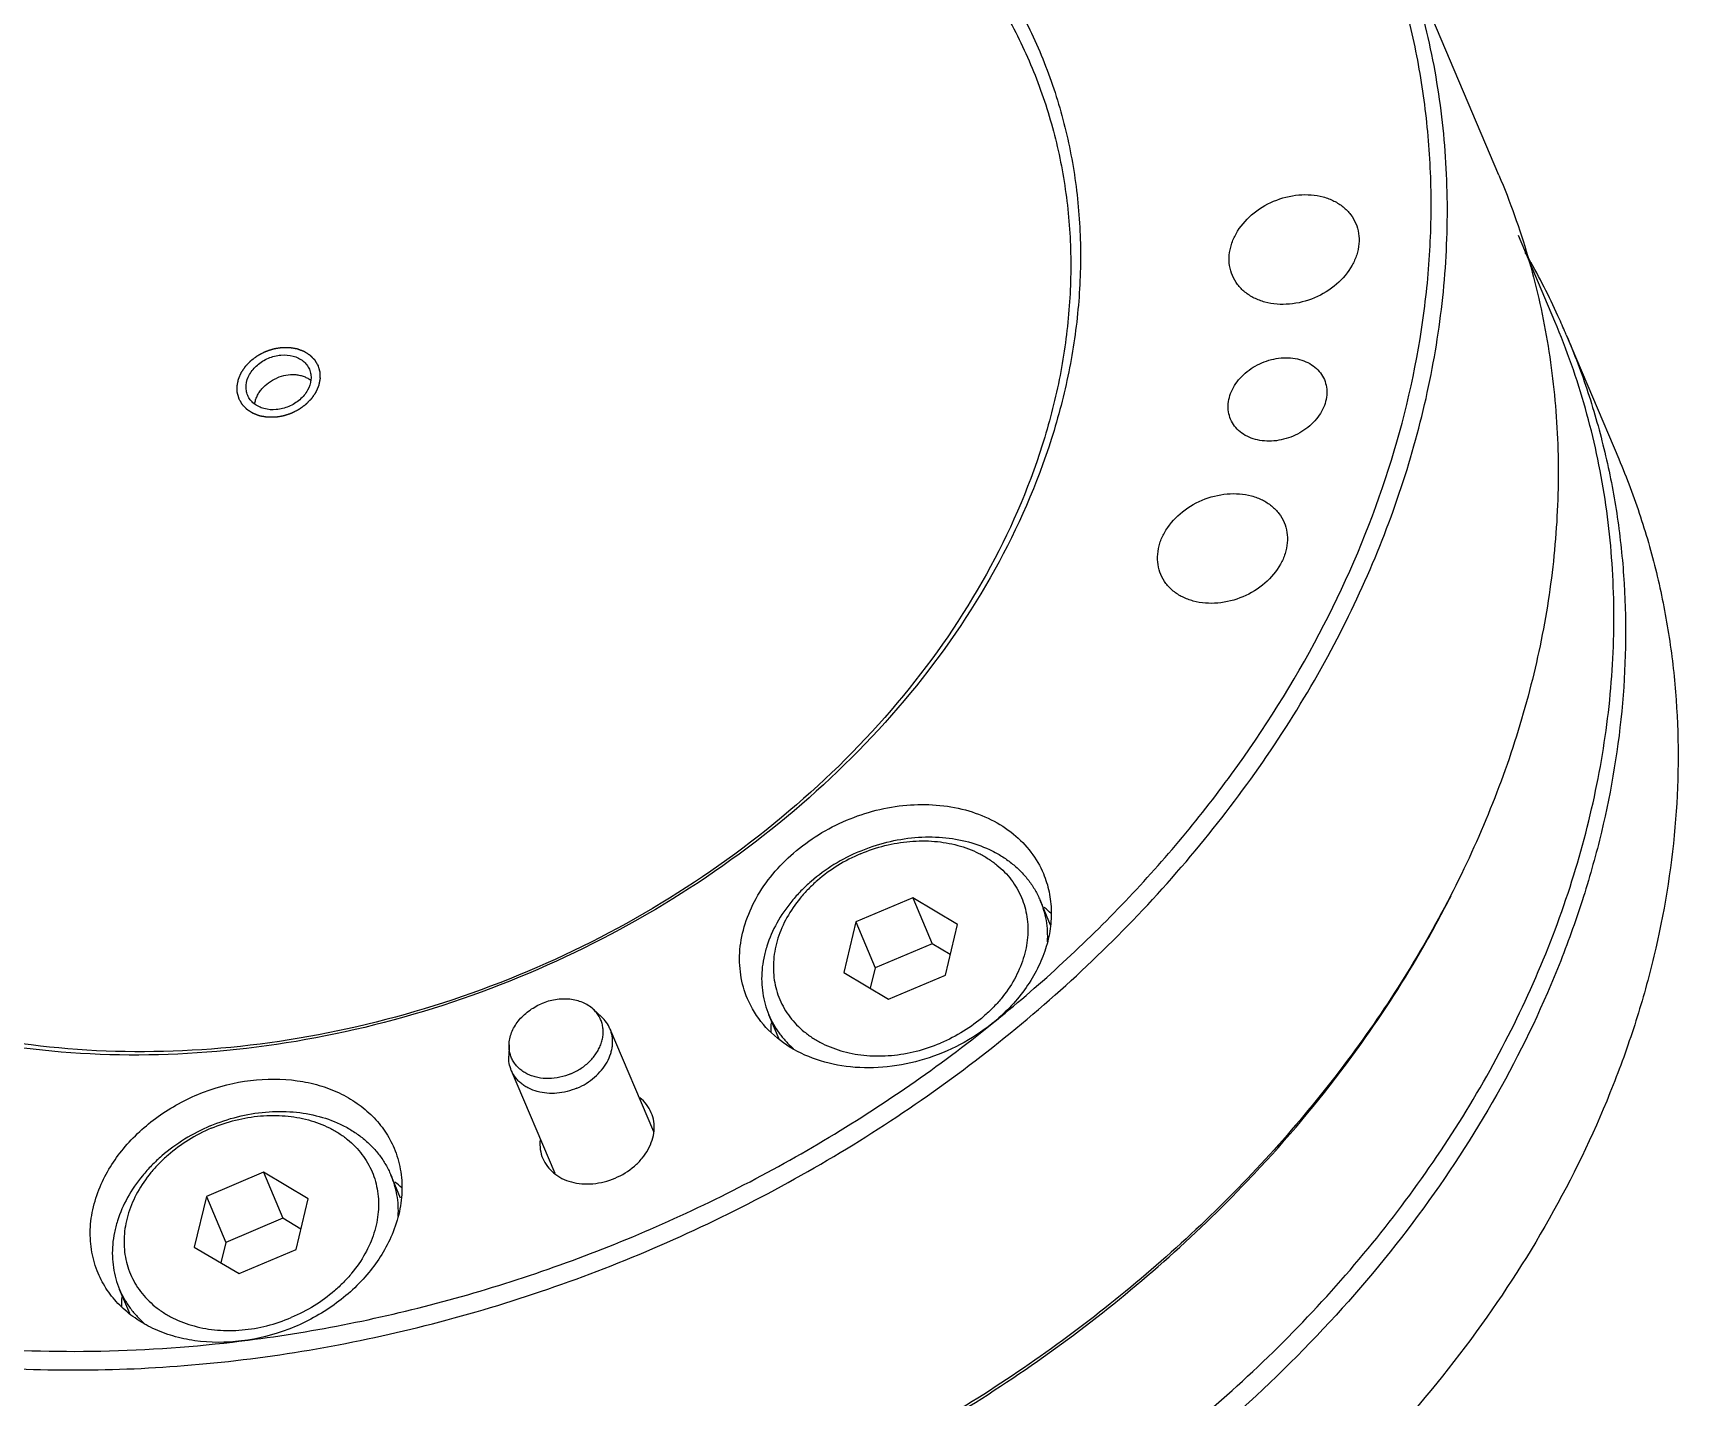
# Model space of a CAD drawing. Header units: millimetres. Extents: x 0 to 420, y 0 to 297.
# Drawn here: x 245.6 to 307.1, y 203.1 to 254 of the extents above; entities that cross this region are included whole.
import ezdxf

# ---------------------------------------------------------------- set-up
doc = ezdxf.new("R2010")
doc.units = ezdxf.units.MM
doc.header["$LTSCALE"] = 23.1
doc.layers.get('0').update_dxf_attribs({"linetype": 'CONTINUOUS'})
for name, color, linetype in [('3_ALL_AXES', 7, 'CONTINUOUS'), ('7_ALL_FEATURES', 7, 'CONTINUOUS'), ('AXIS', 7, 'CONTINUOUS')]:
    doc.layers.add(name, color=color, linetype=linetype)

msp = doc.modelspace()

# ---------------------------------------------------------------- linework, layer by layer
at = {"color": 7, "linetype": 'CONTINUOUS'}
for p, q in [((302.495, 243.253), (301.137, 246.464)), ((278.507, 221.726), (276.379, 220.827)), ((280.18, 220.733), (278.507, 221.726)), ((278.507, 221.726), (279.233, 220.008)), ((283.655, 220.707), (283.264, 221.631)), ((276.379, 220.827), (275.926, 218.934)), ((276.379, 220.827), (277.106, 219.109)), ((279.727, 218.84), (280.18, 220.733)), ((279.233, 220.008), (277.106, 219.109)), ((279.91, 219.606), (279.233, 220.008)), ((275.926, 218.934), (277.6, 217.941)), ((277.106, 219.109), (276.922, 218.343)), ((277.6, 217.941), (279.727, 218.84)), ((266.569, 217.563), (266.881, 217.277)), ((273.516, 216.44), (273.133, 217.348)), ((267.196, 216.835), (268.819, 212.995)), ((263.426, 216.235), (263.414, 215.811)), ((263.511, 215.278), (265.135, 211.438)), ((254.25, 211.47), (252.123, 210.571)), ((255.924, 210.477), (254.25, 211.47)), ((254.25, 211.47), (254.976, 209.753)), ((259.374, 210.509), (259.008, 211.376)), ((252.123, 210.571), (251.669, 208.678)), ((252.123, 210.571), (252.849, 208.853)), ((255.47, 208.584), (255.924, 210.477)), ((254.976, 209.753), (252.849, 208.853)), ((255.654, 209.351), (254.976, 209.753)), ((251.669, 208.678), (253.343, 207.685)), ((252.849, 208.853), (252.665, 208.087)), ((253.343, 207.685), (255.47, 208.584)), ((249.254, 206.199), (248.876, 207.092))]:
    msp.add_line(p, q, dxfattribs=at)
for points, knots in [([(226.142, 229.194), (225.833, 229.926), (225.304, 231.435), (224.796, 233.791), (224.578, 236.218), (224.651, 238.692), (225.014, 241.191), (225.89, 244.558), (227.709, 248.706), (230.89, 253.32), (234.97, 257.467), (239.793, 260.995), (245.179, 263.775), (250.924, 265.702), (256.816, 266.703), (262.634, 266.74), (268.16, 265.808), (272.403, 264.223), (275.428, 262.505), (277.473, 261.025), (279.299, 259.354), (280.889, 257.506), (282.224, 255.501), (282.939, 254.07), (283.248, 253.338)], [0, 0, 0, 0, 0.027384, 0.054943, 0.082815, 0.111145, 0.140047, 0.169606, 0.230815, 0.294954, 0.361685, 0.430335, 0.5, 0.569665, 0.638315, 0.705046, 0.769185, 0.830394, 0.859953, 0.888855, 0.917186, 0.945057, 0.972616, 1, 1, 1, 1]), ([(226.724, 229.102), (226.419, 229.822), (225.899, 231.308), (225.399, 233.625), (225.185, 236.013), (225.257, 238.448), (225.614, 240.906), (226.475, 244.219), (228.266, 248.299), (231.395, 252.839), (235.409, 256.92), (240.155, 260.391), (245.453, 263.125), (251.106, 265.021), (256.902, 266.007), (262.626, 266.043), (268.063, 265.126), (272.238, 263.567), (275.215, 261.876), (277.227, 260.42), (279.024, 258.776), (280.587, 256.958), (281.901, 254.985), (282.604, 253.577), (282.909, 252.857)], [0, 0, 0, 0, 0.027385, 0.054945, 0.082817, 0.111147, 0.140048, 0.169607, 0.230816, 0.294955, 0.361686, 0.430335, 0.5, 0.569665, 0.638314, 0.705045, 0.769184, 0.830393, 0.859952, 0.888853, 0.917183, 0.945055, 0.972615, 1, 1, 1, 1]), ([(294.135, 230.971), (294.736, 232.096), (295.823, 234.377), (297.092, 237.901), (297.971, 241.454), (298.451, 245.006), (298.525, 248.522), (298.194, 251.97), (297.46, 255.316), (296.704, 257.462), (296.264, 258.503)], [0, 0, 0, 0, 0.134067, 0.264996, 0.392911, 0.518063, 0.64082, 0.761657, 0.881185, 1, 1, 1, 1]), ([(283.248, 253.338), (283.558, 252.606), (284.087, 251.096), (284.595, 248.741), (284.813, 246.313), (284.74, 243.839), (284.376, 241.341), (283.501, 237.974), (281.681, 233.826), (278.5, 229.212), (274.42, 225.064), (269.597, 221.536), (264.212, 218.757), (258.466, 216.83), (252.575, 215.828), (246.757, 215.791), (241.231, 216.724), (236.988, 218.308), (233.962, 220.026), (231.917, 221.506), (230.091, 223.178), (228.502, 225.025), (227.166, 227.03), (226.452, 228.462), (226.142, 229.194)], [0, 0, 0, 0, 0.027384, 0.054943, 0.082815, 0.111145, 0.140047, 0.169606, 0.230815, 0.294954, 0.361685, 0.430335, 0.5, 0.569665, 0.638315, 0.705046, 0.769185, 0.830394, 0.859953, 0.888855, 0.917186, 0.945057, 0.972616, 1, 1, 1, 1]), ([(282.909, 252.857), (283.213, 252.136), (283.734, 250.651), (284.233, 248.334), (284.448, 245.946), (284.376, 243.511), (284.019, 241.053), (283.157, 237.74), (281.367, 233.66), (278.237, 229.12), (274.223, 225.039), (269.478, 221.568), (264.179, 218.833), (258.527, 216.938), (252.73, 215.952), (247.006, 215.916), (241.569, 216.833), (237.395, 218.392), (234.418, 220.082), (232.406, 221.538), (230.609, 223.183), (229.045, 225.001), (227.731, 226.974), (227.028, 228.382), (226.724, 229.102)], [0, 0, 0, 0, 0.027385, 0.054945, 0.082817, 0.111147, 0.140048, 0.169607, 0.230816, 0.294955, 0.361686, 0.430335, 0.5, 0.569665, 0.638314, 0.705045, 0.769184, 0.830393, 0.859952, 0.888853, 0.917183, 0.945055, 0.972615, 1, 1, 1, 1]), ([(219.968, 208.361), (220.415, 207.303), (221.447, 205.235), (223.378, 202.337), (225.674, 199.667), (228.313, 197.251), (231.269, 195.112), (235.641, 192.63), (241.773, 190.34), (249.759, 188.992), (258.167, 189.045), (266.681, 190.493), (274.984, 193.278), (282.767, 197.294), (289.737, 202.393), (295.633, 208.387), (300.23, 215.055), (302.86, 221.049), (304.125, 225.915), (304.65, 229.526), (304.756, 233.102), (304.44, 236.61), (303.707, 240.013), (302.942, 242.195), (302.495, 243.253)], [0, 0, 0, 0, 0.027385, 0.054945, 0.082817, 0.111147, 0.140048, 0.169607, 0.230816, 0.294955, 0.361686, 0.430335, 0.5, 0.569665, 0.638314, 0.705045, 0.769184, 0.830393, 0.859952, 0.888853, 0.917183, 0.945055, 0.972615, 1, 1, 1, 1]), ([(253.665, 240.493), (253.64, 240.552), (253.605, 240.678), (253.597, 240.95), (253.715, 241.299), (254.014, 241.651), (254.425, 241.904), (254.893, 242.023), (255.354, 241.992), (255.687, 241.833), (255.877, 241.639), (255.943, 241.525), (255.968, 241.466)], [0, 0, 0, 0, 0.055, 0.111369, 0.230727, 0.361589, 0.5, 0.638411, 0.769273, 0.888631, 0.945, 1, 1, 1, 1]), ([(255.968, 241.466), (255.993, 241.407), (256.028, 241.281), (256.036, 241.009), (255.917, 240.659), (255.619, 240.307), (255.207, 240.055), (254.739, 239.936), (254.279, 239.967), (253.945, 240.126), (253.756, 240.32), (253.69, 240.434), (253.665, 240.493)], [0, 0, 0, 0, 0.055, 0.111369, 0.230727, 0.361589, 0.5, 0.638411, 0.769273, 0.888631, 0.945, 1, 1, 1, 1]), ([(253.927, 240.176), (253.933, 240.225), (253.955, 240.324), (254.012, 240.468), (254.09, 240.607), (254.224, 240.784), (254.438, 240.978), (254.642, 241.091), (254.75, 241.137)], [0, 0, 0, 0, 0.112664, 0.229255, 0.34995, 0.474604, 0.733332, 1, 1, 1, 1]), ([(256.013, 241.058), (255.973, 241.087), (255.886, 241.14), (255.744, 241.2), (255.59, 241.241), (255.369, 241.268), (255.081, 241.249), (254.858, 241.183), (254.75, 241.137)], [0, 0, 0, 0, 0.112664, 0.229255, 0.34995, 0.474604, 0.733332, 1, 1, 1, 1]), ([(304.882, 238.121), (305.181, 237.412), (305.722, 235.968), (306.351, 233.737), (306.796, 231.449), (307.142, 228.322), (307.099, 224.308), (306.435, 220.299), (305.547, 217.108), (304.402, 213.888), (302.519, 209.927), (299.613, 205.401), (296.092, 201.136), (292.017, 197.205), (285.911, 192.475), (279.026, 188.701), (271.675, 186.028), (264.187, 184.147), (258.4, 183.624), (254.598, 183.718)], [0, 0, 0, 0, 0.026724, 0.053519, 0.080456, 0.107601, 0.162711, 0.219305, 0.248271, 0.277701, 0.33797, 0.400153, 0.46413, 0.529675, 0.596471, 0.732074, 0.800189, 0.867857, 1, 1, 1, 1]), ([(234.602, 205.801), (237.243, 205.042), (242.801, 204.031), (251.399, 204.016), (260.124, 205.457), (268.634, 208.297), (276.601, 212.423), (283.714, 217.678), (289.693, 223.856), (292.839, 228.548), (294.135, 230.971)], [0, 0, 0, 0, 0.118927, 0.24283, 0.370433, 0.5, 0.629567, 0.75717, 0.881073, 1, 1, 1, 1]), ([(276.521, 223.458), (276.851, 223.598), (277.529, 223.825), (278.406, 223.974), (279.104, 224.006), (279.778, 223.98), (280.587, 223.844), (281.34, 223.563), (281.877, 223.258), (282.24, 222.995), (282.564, 222.699), (282.846, 222.371), (283.083, 222.015), (283.209, 221.761), (283.264, 221.631)], [0, 0, 0, 0, 0.139318, 0.276594, 0.343953, 0.41016, 0.538422, 0.660826, 0.719937, 0.777733, 0.834386, 0.890126, 0.945227, 1, 1, 1, 1]), ([(276.558, 223.368), (276.853, 223.493), (277.457, 223.696), (278.238, 223.828), (278.86, 223.857), (279.461, 223.834), (280.181, 223.712), (280.852, 223.462), (281.33, 223.19), (281.654, 222.956), (281.942, 222.692), (282.193, 222.4), (282.405, 222.083), (282.574, 221.744), (282.699, 221.387), (282.779, 221.015), (282.814, 220.631), (282.802, 220.24), (282.745, 219.845), (282.606, 219.313), (282.319, 218.657), (281.904, 218.055), (281.502, 217.608), (281.048, 217.183), (280.409, 216.715), (279.842, 216.422), (279.548, 216.298)], [0, 0, 0, 0, 0.069659, 0.138297, 0.171976, 0.20508, 0.269211, 0.330413, 0.359968, 0.388866, 0.417193, 0.445063, 0.472613, 0.5, 0.527387, 0.554937, 0.582807, 0.611134, 0.640032, 0.669587, 0.730789, 0.79492, 0.828024, 0.861703, 0.930341, 1, 1, 1, 1]), ([(276.521, 223.458), (276.19, 223.318), (275.554, 222.99), (274.836, 222.465), (274.328, 221.987), (273.876, 221.485), (273.41, 220.81), (273.088, 220.074), (272.932, 219.476), (272.868, 219.033), (272.855, 218.594), (272.894, 218.163), (272.984, 217.746), (273.078, 217.478), (273.133, 217.348)], [0, 0, 0, 0, 0.139318, 0.276594, 0.343953, 0.41016, 0.538422, 0.660826, 0.719937, 0.777733, 0.834386, 0.890126, 0.945227, 1, 1, 1, 1]), ([(276.558, 223.368), (276.264, 223.244), (275.698, 222.952), (275.058, 222.484), (274.605, 222.058), (274.203, 221.611), (273.788, 221.009), (273.5, 220.354), (273.362, 219.821), (273.304, 219.426), (273.293, 219.035), (273.327, 218.652), (273.407, 218.279), (273.533, 217.922), (273.702, 217.583), (273.913, 217.266), (274.164, 216.974), (274.453, 216.71), (274.776, 216.476), (275.254, 216.204), (275.925, 215.954), (276.646, 215.832), (277.246, 215.809), (277.868, 215.838), (278.649, 215.971), (279.253, 216.173), (279.548, 216.298)], [0, 0, 0, 0, 0.069659, 0.138297, 0.171976, 0.20508, 0.269211, 0.330413, 0.359968, 0.388866, 0.417193, 0.445063, 0.472613, 0.5, 0.527387, 0.554937, 0.582807, 0.611134, 0.640032, 0.669587, 0.730789, 0.79492, 0.828024, 0.861703, 0.930341, 1, 1, 1, 1]), ([(283.264, 221.631), (283.315, 221.511), (283.404, 221.262), (283.492, 220.876), (283.537, 220.477), (283.537, 220.209), (283.529, 220.074)], [0, 0, 0, 0, 0.246889, 0.49506, 0.745728, 1, 1, 1, 1]), ([(263.426, 216.234), (263.428, 216.311), (263.447, 216.466), (263.516, 216.693), (263.624, 216.915), (263.819, 217.201), (264.145, 217.513), (264.462, 217.693), (264.631, 217.765)], [0, 0, 0, 0, 0.111546, 0.227092, 0.34707, 0.471474, 0.731097, 1, 1, 1, 1]), ([(266.569, 217.563), (266.513, 217.615), (266.388, 217.709), (266.177, 217.818), (265.942, 217.896), (265.602, 217.954), (265.151, 217.938), (264.8, 217.837), (264.631, 217.765)], [0, 0, 0, 0, 0.111546, 0.227092, 0.34707, 0.471474, 0.731097, 1, 1, 1, 1]), ([(265.737, 215.15), (265.869, 215.206), (266.122, 215.341), (266.45, 215.608), (266.667, 215.874), (266.797, 216.104), (266.871, 216.279), (266.92, 216.457), (266.944, 216.635), (266.943, 216.811), (266.917, 216.982), (266.865, 217.145), (266.79, 217.299), (266.691, 217.44), (266.612, 217.524), (266.569, 217.563)], [0, 0, 0, 0, 0.14204, 0.281018, 0.414426, 0.478618, 0.540965, 0.601513, 0.660421, 0.717958, 0.774493, 0.830474, 0.886393, 0.942748, 1, 1, 1, 1]), ([(267.196, 216.835), (267.161, 216.918), (267.071, 217.078), (266.949, 217.215), (266.881, 217.277)], [0, 0, 0, 0, 0.495547, 1, 1, 1, 1]), ([(273.133, 217.348), (273.183, 217.229), (273.298, 216.996), (273.509, 216.667), (273.759, 216.361), (273.948, 216.176), (274.047, 216.088)], [0, 0, 0, 0, 0.246974, 0.495193, 0.745842, 1, 1, 1, 1]), ([(265.964, 214.614), (266.084, 214.664), (266.315, 214.784), (266.626, 215.011), (266.889, 215.279), (267.095, 215.577), (267.212, 215.844), (267.268, 216.061), (267.292, 216.223), (267.297, 216.382), (267.283, 216.539), (267.25, 216.691), (267.216, 216.788), (267.196, 216.835)], [0, 0, 0, 0, 0.139334, 0.276626, 0.41009, 0.538367, 0.660785, 0.719903, 0.777706, 0.834366, 0.890113, 0.94522, 1, 1, 1, 1]), ([(265.737, 215.15), (265.604, 215.094), (265.331, 215.007), (264.912, 214.958), (264.569, 214.987), (264.314, 215.054), (264.137, 215.123), (263.975, 215.212), (263.83, 215.319), (263.705, 215.442), (263.601, 215.58), (263.519, 215.731), (263.462, 215.892), (263.429, 216.061), (263.424, 216.176), (263.426, 216.234)], [0, 0, 0, 0, 0.14204, 0.281018, 0.414426, 0.478618, 0.540965, 0.601513, 0.660421, 0.717958, 0.774493, 0.830474, 0.886393, 0.942748, 1, 1, 1, 1]), ([(263.511, 215.278), (263.476, 215.361), (263.424, 215.536), (263.411, 215.719), (263.414, 215.811)], [0, 0, 0, 0, 0.495547, 1, 1, 1, 1]), ([(265.964, 214.614), (265.843, 214.563), (265.597, 214.48), (265.217, 214.415), (264.841, 214.413), (264.485, 214.473), (264.211, 214.575), (264.016, 214.686), (263.884, 214.782), (263.766, 214.89), (263.664, 215.009), (263.577, 215.138), (263.531, 215.231), (263.511, 215.278)], [0, 0, 0, 0, 0.139334, 0.276626, 0.41009, 0.538367, 0.660785, 0.719903, 0.777706, 0.834366, 0.890113, 0.94522, 1, 1, 1, 1]), ([(252.264, 213.202), (252.594, 213.342), (253.273, 213.57), (254.15, 213.719), (254.847, 213.751), (255.521, 213.725), (256.331, 213.588), (257.083, 213.307), (257.62, 213.002), (257.983, 212.74), (258.307, 212.443), (258.589, 212.116), (258.826, 211.76), (258.953, 211.506), (259.008, 211.376)], [0, 0, 0, 0, 0.139318, 0.276594, 0.343953, 0.41016, 0.538422, 0.660826, 0.719937, 0.777733, 0.834386, 0.890126, 0.945227, 1, 1, 1, 1]), ([(252.302, 213.113), (252.596, 213.237), (253.2, 213.44), (253.982, 213.573), (254.603, 213.601), (255.204, 213.578), (255.925, 213.457), (256.595, 213.206), (257.074, 212.935), (257.397, 212.701), (257.685, 212.437), (257.937, 212.145), (258.148, 211.828), (258.317, 211.489), (258.442, 211.131), (258.523, 210.759), (258.557, 210.375), (258.545, 209.984), (258.488, 209.589), (258.35, 209.057), (258.062, 208.402), (257.647, 207.8), (257.245, 207.353), (256.792, 206.927), (256.152, 206.459), (255.586, 206.167), (255.291, 206.042)], [0, 0, 0, 0, 0.069659, 0.138297, 0.171976, 0.20508, 0.269211, 0.330413, 0.359968, 0.388866, 0.417193, 0.445063, 0.472613, 0.5, 0.527387, 0.554937, 0.582807, 0.611134, 0.640032, 0.669587, 0.730789, 0.79492, 0.828024, 0.861703, 0.930341, 1, 1, 1, 1]), ([(252.264, 213.202), (251.934, 213.063), (251.298, 212.735), (250.58, 212.209), (250.071, 211.731), (249.62, 211.23), (249.154, 210.554), (248.831, 209.818), (248.676, 209.221), (248.611, 208.778), (248.598, 208.339), (248.637, 207.908), (248.727, 207.49), (248.821, 207.222), (248.876, 207.092)], [0, 0, 0, 0, 0.139318, 0.276594, 0.343953, 0.41016, 0.538422, 0.660826, 0.719937, 0.777733, 0.834386, 0.890126, 0.945227, 1, 1, 1, 1]), ([(252.302, 213.113), (252.007, 212.988), (251.441, 212.696), (250.801, 212.228), (250.348, 211.802), (249.946, 211.355), (249.531, 210.754), (249.243, 210.098), (249.105, 209.566), (249.048, 209.171), (249.036, 208.78), (249.07, 208.396), (249.151, 208.024), (249.276, 207.666), (249.445, 207.328), (249.656, 207.011), (249.907, 206.719), (250.196, 206.454), (250.519, 206.22), (250.998, 205.949), (251.668, 205.698), (252.389, 205.577), (252.99, 205.554), (253.611, 205.582), (254.393, 205.715), (254.997, 205.918), (255.291, 206.042)], [0, 0, 0, 0, 0.069659, 0.138297, 0.171976, 0.20508, 0.269211, 0.330413, 0.359968, 0.388866, 0.417193, 0.445063, 0.472613, 0.5, 0.527387, 0.554937, 0.582807, 0.611134, 0.640032, 0.669587, 0.730789, 0.79492, 0.828024, 0.861703, 0.930341, 1, 1, 1, 1]), ([(259.008, 211.376), (259.058, 211.256), (259.146, 211.009), (259.235, 210.625), (259.28, 210.23), (259.28, 209.963), (259.273, 209.829)], [0, 0, 0, 0, 0.246926, 0.495119, 0.745779, 1, 1, 1, 1]), ([(248.876, 207.092), (248.928, 206.969), (249.048, 206.727), (249.27, 206.387), (249.533, 206.071), (249.733, 205.881), (249.838, 205.792)], [0, 0, 0, 0, 0.246748, 0.494837, 0.745538, 1, 1, 1, 1])]:
    msp.add_open_spline(points, degree=3, knots=knots, dxfattribs=at)
at = {"color": 2, "linetype": 'CONTINUOUS'}
for points in [[(253.343, 240.356), (253.337, 240.376), (253.329, 240.406), (253.318, 240.445), (253.309, 240.474), (253.302, 240.499), (253.297, 240.519), (253.293, 240.533), (253.288, 240.548), (253.285, 240.56), (253.282, 240.57), (253.28, 240.576), (253.279, 240.581), (253.278, 240.585), (253.277, 240.588), (253.276, 240.59), (253.276, 240.592), (253.276, 240.592), (253.276, 240.593), (253.276, 240.595), (253.276, 240.597), (253.276, 240.6), (253.276, 240.604), (253.275, 240.609), (253.275, 240.616), (253.275, 240.626), (253.274, 240.639), (253.274, 240.655), (253.273, 240.671), (253.273, 240.692), (253.272, 240.718), (253.271, 240.744), (253.27, 240.765), (253.27, 240.781), (253.269, 240.796), (253.269, 240.809), (253.269, 240.82), (253.268, 240.826), (253.268, 240.832), (253.268, 240.835), (253.268, 240.839), (253.268, 240.841), (253.268, 240.842), (253.268, 240.843), (253.268, 240.844), (253.268, 240.846), (253.269, 240.848), (253.269, 240.851), (253.27, 240.855), (253.271, 240.861), (253.273, 240.867), (253.275, 240.878), (253.277, 240.891), (253.281, 240.907), (253.284, 240.923), (253.288, 240.945), (253.293, 240.971), (253.299, 240.998), (253.303, 241.019), (253.306, 241.035), (253.309, 241.051), (253.312, 241.065), (253.314, 241.075), (253.315, 241.082), (253.316, 241.087), (253.317, 241.091), (253.318, 241.095), (253.318, 241.097), (253.319, 241.098), (253.319, 241.099), (253.319, 241.1), (253.32, 241.102), (253.321, 241.104), (253.322, 241.107), (253.324, 241.111), (253.326, 241.117), (253.329, 241.123), (253.334, 241.134), (253.339, 241.147), (253.346, 241.163), (253.353, 241.179), (253.362, 241.201), (253.374, 241.227), (253.385, 241.254), (253.395, 241.275), (253.402, 241.291), (253.408, 241.307), (253.414, 241.32), (253.419, 241.331), (253.422, 241.338), (253.424, 241.343), (253.426, 241.347), (253.427, 241.35), (253.428, 241.353), (253.429, 241.354), (253.429, 241.355), (253.43, 241.356), (253.431, 241.357), (253.432, 241.359), (253.434, 241.363), (253.437, 241.366), (253.44, 241.371), (253.444, 241.377), (253.451, 241.387), (253.459, 241.4), (253.47, 241.414), (253.48, 241.429), (253.493, 241.449), (253.51, 241.474), (253.527, 241.498), (253.54, 241.518), (253.55, 241.533), (253.561, 241.548), (253.569, 241.56), (253.576, 241.57), (253.58, 241.576), (253.583, 241.581), (253.586, 241.585), (253.588, 241.588), (253.589, 241.59), (253.59, 241.591), (253.591, 241.592), (253.592, 241.593), (253.593, 241.594), (253.595, 241.596), (253.597, 241.599), (253.601, 241.602), (253.605, 241.607), (253.61, 241.612), (253.619, 241.621), (253.63, 241.632), (253.643, 241.645), (253.656, 241.659), (253.673, 241.677), (253.695, 241.699), (253.717, 241.721), (253.734, 241.739), (253.747, 241.752), (253.76, 241.766), (253.771, 241.777), (253.78, 241.786), (253.785, 241.791), (253.79, 241.796), (253.793, 241.799), (253.796, 241.802), (253.797, 241.804), (253.799, 241.805), (253.799, 241.806), (253.8, 241.806), (253.802, 241.807), (253.804, 241.809), (253.807, 241.811), (253.811, 241.814), (253.816, 241.818), (253.823, 241.823), (253.833, 241.83), (253.846, 241.84), (253.861, 241.851), (253.877, 241.863), (253.897, 241.878), (253.923, 241.897), (253.949, 241.916), (253.969, 241.931), (253.985, 241.942), (254, 241.954), (254.013, 241.963), (254.023, 241.971), (254.03, 241.976), (254.035, 241.979), (254.039, 241.982), (254.042, 241.985), (254.044, 241.986), (254.046, 241.987), (254.047, 241.988), (254.048, 241.988), (254.049, 241.989), (254.052, 241.991), (254.055, 241.992), (254.06, 241.995), (254.066, 241.998), (254.073, 242.002), (254.085, 242.008), (254.099, 242.015), (254.117, 242.024), (254.135, 242.033), (254.158, 242.046), (254.187, 242.061), (254.217, 242.076), (254.24, 242.088), (254.258, 242.097), (254.275, 242.106), (254.29, 242.114), (254.302, 242.12), (254.309, 242.124), (254.315, 242.127), (254.319, 242.129), (254.323, 242.131), (254.326, 242.132), (254.327, 242.133), (254.328, 242.134), (254.329, 242.134), (254.331, 242.135), (254.334, 242.136), (254.337, 242.137), (254.342, 242.138), (254.348, 242.141), (254.356, 242.143), (254.368, 242.147), (254.384, 242.152), (254.402, 242.159), (254.421, 242.165), (254.445, 242.173), (254.476, 242.183), (254.507, 242.194), (254.531, 242.202), (254.55, 242.208), (254.568, 242.214), (254.584, 242.219), (254.596, 242.224), (254.604, 242.226), (254.61, 242.228), (254.615, 242.23), (254.618, 242.231), (254.621, 242.232), (254.623, 242.232), (254.624, 242.233), (254.625, 242.233), (254.627, 242.233), (254.629, 242.234), (254.633, 242.234), (254.638, 242.235), (254.644, 242.236), (254.652, 242.238), (254.665, 242.24), (254.681, 242.242), (254.7, 242.246), (254.718, 242.249), (254.744, 242.253), (254.775, 242.258), (254.807, 242.264), (254.832, 242.268), (254.851, 242.271), (254.87, 242.275), (254.886, 242.277), (254.898, 242.279), (254.906, 242.281), (254.912, 242.282), (254.917, 242.283), (254.921, 242.283), (254.924, 242.284), (254.925, 242.284), (254.927, 242.284), (254.928, 242.284), (254.929, 242.284), (254.932, 242.284), (254.936, 242.284), (254.941, 242.284), (254.947, 242.284), (254.955, 242.284), (254.967, 242.284), (254.983, 242.284), (255.001, 242.285), (255.02, 242.285), (255.045, 242.285), (255.076, 242.285), (255.107, 242.285), (255.132, 242.285), (255.151, 242.285), (255.169, 242.285), (255.185, 242.286), (255.197, 242.286), (255.205, 242.286), (255.211, 242.286), (255.216, 242.286), (255.22, 242.286), (255.223, 242.286), (255.224, 242.286), (255.225, 242.286), (255.226, 242.286), (255.228, 242.285), (255.231, 242.285), (255.234, 242.284), (255.239, 242.283), (255.245, 242.282), (255.252, 242.281), (255.264, 242.279), (255.279, 242.276), (255.297, 242.273), (255.315, 242.27), (255.339, 242.266), (255.369, 242.261), (255.399, 242.256), (255.423, 242.252), (255.441, 242.249), (255.459, 242.246), (255.474, 242.243), (255.486, 242.241), (255.494, 242.24), (255.5, 242.239), (255.504, 242.238), (255.508, 242.237), (255.511, 242.237), (255.512, 242.236), (255.513, 242.236), (255.514, 242.236), (255.516, 242.235), (255.518, 242.235), (255.521, 242.233), (255.525, 242.232), (255.531, 242.23), (255.537, 242.227), (255.548, 242.223), (255.561, 242.218), (255.577, 242.212), (255.593, 242.206), (255.615, 242.198), (255.641, 242.188), (255.668, 242.178), (255.689, 242.17), (255.705, 242.164), (255.721, 242.158), (255.735, 242.152), (255.745, 242.148), (255.752, 242.146), (255.757, 242.144), (255.761, 242.142), (255.765, 242.141), (255.767, 242.14), (255.768, 242.14), (255.769, 242.139), (255.77, 242.139), (255.771, 242.138), (255.773, 242.137), (255.776, 242.135), (255.78, 242.133), (255.784, 242.13), (255.79, 242.126), (255.799, 242.12), (255.811, 242.113), (255.824, 242.104), (255.838, 242.095), (255.856, 242.084), (255.879, 242.069), (255.902, 242.054), (255.921, 242.042), (255.934, 242.034), (255.948, 242.025), (255.96, 242.017), (255.969, 242.011), (255.974, 242.008), (255.979, 242.005), (255.982, 242.003), (255.985, 242.001), (255.987, 242), (255.988, 241.999), (255.989, 241.998), (255.99, 241.998), (255.991, 241.997), (255.992, 241.995), (255.995, 241.993), (255.998, 241.99), (256.001, 241.986), (256.006, 241.981), (256.013, 241.974), (256.022, 241.965), (256.033, 241.953), (256.044, 241.942), (256.059, 241.927), (256.077, 241.908), (256.095, 241.89), (256.11, 241.875), (256.121, 241.863), (256.132, 241.852), (256.141, 241.843), (256.148, 241.835), (256.153, 241.831), (256.156, 241.827), (256.159, 241.824), (256.161, 241.822), (256.163, 241.82), (256.164, 241.819), (256.165, 241.818), (256.165, 241.818), (256.166, 241.816), (256.167, 241.814), (256.168, 241.812), (256.17, 241.808), (256.173, 241.804), (256.176, 241.798), (256.181, 241.789), (256.188, 241.778), (256.196, 241.764), (256.204, 241.751), (256.214, 241.733), (256.227, 241.71), (256.243, 241.683), (256.264, 241.647), (256.28, 241.62), (256.29, 241.602)], [(256.29, 241.602), (256.296, 241.583), (256.304, 241.553), (256.315, 241.514), (256.323, 241.484), (256.33, 241.46), (256.336, 241.44), (256.34, 241.425), (256.344, 241.411), (256.348, 241.398), (256.351, 241.389), (256.352, 241.382), (256.354, 241.377), (256.355, 241.374), (256.356, 241.371), (256.356, 241.369), (256.356, 241.367), (256.357, 241.366), (256.357, 241.365), (256.357, 241.364), (256.357, 241.362), (256.357, 241.359), (256.357, 241.355), (256.357, 241.349), (256.358, 241.343), (256.358, 241.332), (256.358, 241.319), (256.359, 241.304), (256.359, 241.288), (256.36, 241.267), (256.361, 241.241), (256.362, 241.215), (256.362, 241.194), (256.363, 241.178), (256.363, 241.163), (256.364, 241.15), (256.364, 241.139), (256.364, 241.133), (256.364, 241.127), (256.365, 241.123), (256.365, 241.12), (256.365, 241.118), (256.365, 241.117), (256.365, 241.116), (256.365, 241.115), (256.364, 241.113), (256.364, 241.111), (256.363, 241.108), (256.362, 241.104), (256.361, 241.098), (256.36, 241.092), (256.358, 241.081), (256.355, 241.068), (256.352, 241.052), (256.349, 241.036), (256.345, 241.014), (256.339, 240.988), (256.334, 240.961), (256.33, 240.94), (256.327, 240.924), (256.323, 240.908), (256.321, 240.894), (256.319, 240.884), (256.317, 240.877), (256.316, 240.872), (256.315, 240.868), (256.315, 240.864), (256.314, 240.862), (256.314, 240.861), (256.314, 240.86), (256.313, 240.859), (256.313, 240.857), (256.312, 240.855), (256.31, 240.852), (256.309, 240.848), (256.306, 240.842), (256.304, 240.836), (256.299, 240.825), (256.293, 240.812), (256.286, 240.796), (256.279, 240.78), (256.27, 240.758), (256.259, 240.732), (256.247, 240.705), (256.238, 240.684), (256.231, 240.668), (256.224, 240.652), (256.218, 240.638), (256.214, 240.628), (256.211, 240.621), (256.209, 240.616), (256.207, 240.612), (256.206, 240.608), (256.205, 240.606), (256.204, 240.605), (256.204, 240.604), (256.203, 240.603), (256.202, 240.602), (256.201, 240.599), (256.198, 240.596), (256.196, 240.593), (256.193, 240.588), (256.188, 240.582), (256.182, 240.572), (256.173, 240.559), (256.163, 240.544), (256.153, 240.53), (256.139, 240.51), (256.123, 240.485), (256.106, 240.461), (256.092, 240.441), (256.082, 240.426), (256.072, 240.411), (256.064, 240.399), (256.057, 240.389), (256.053, 240.383), (256.049, 240.378), (256.047, 240.374), (256.045, 240.371), (256.043, 240.369), (256.042, 240.368), (256.042, 240.367), (256.041, 240.366), (256.04, 240.365), (256.038, 240.363), (256.035, 240.36), (256.032, 240.357), (256.028, 240.352), (256.022, 240.347), (256.013, 240.338), (256.003, 240.327), (255.99, 240.313), (255.977, 240.3), (255.959, 240.282), (255.937, 240.26), (255.916, 240.238), (255.898, 240.22), (255.885, 240.207), (255.872, 240.193), (255.861, 240.182), (255.853, 240.173), (255.847, 240.168), (255.843, 240.163), (255.84, 240.16), (255.837, 240.157), (255.835, 240.155), (255.834, 240.154), (255.833, 240.153), (255.832, 240.152), (255.831, 240.151), (255.829, 240.15), (255.826, 240.147), (255.822, 240.145), (255.817, 240.141), (255.81, 240.136), (255.8, 240.128), (255.787, 240.119), (255.771, 240.108), (255.756, 240.096), (255.735, 240.081), (255.71, 240.062), (255.684, 240.043), (255.663, 240.028), (255.648, 240.017), (255.632, 240.005), (255.62, 239.996), (255.609, 239.988), (255.603, 239.983), (255.598, 239.98), (255.594, 239.977), (255.591, 239.974), (255.588, 239.973), (255.587, 239.972), (255.586, 239.971), (255.585, 239.97), (255.583, 239.97), (255.581, 239.968), (255.577, 239.966), (255.573, 239.964), (255.567, 239.961), (255.56, 239.957), (255.548, 239.951), (255.533, 239.944), (255.516, 239.934), (255.498, 239.925), (255.475, 239.913), (255.445, 239.898), (255.416, 239.883), (255.392, 239.871), (255.375, 239.862), (255.357, 239.852), (255.343, 239.845), (255.331, 239.839), (255.323, 239.835), (255.318, 239.832), (255.313, 239.83), (255.31, 239.828), (255.307, 239.826), (255.305, 239.826), (255.304, 239.825), (255.303, 239.825), (255.302, 239.824), (255.299, 239.823), (255.295, 239.822), (255.291, 239.82), (255.284, 239.818), (255.277, 239.816), (255.264, 239.812), (255.249, 239.806), (255.231, 239.8), (255.212, 239.794), (255.187, 239.786), (255.157, 239.776), (255.126, 239.765), (255.101, 239.757), (255.083, 239.751), (255.064, 239.745), (255.049, 239.739), (255.037, 239.735), (255.029, 239.733), (255.023, 239.731), (255.018, 239.729), (255.014, 239.728), (255.012, 239.727), (255.01, 239.726), (255.009, 239.726), (255.008, 239.726), (255.006, 239.726), (255.003, 239.725), (254.999, 239.724), (254.995, 239.724), (254.988, 239.723), (254.98, 239.721), (254.968, 239.719), (254.952, 239.716), (254.933, 239.713), (254.914, 239.71), (254.889, 239.706), (254.857, 239.7), (254.826, 239.695), (254.801, 239.691), (254.782, 239.688), (254.763, 239.684), (254.747, 239.682), (254.734, 239.68), (254.726, 239.678), (254.72, 239.677), (254.715, 239.676), (254.712, 239.676), (254.709, 239.675), (254.707, 239.675), (254.706, 239.675), (254.705, 239.675), (254.703, 239.675), (254.701, 239.675), (254.697, 239.675), (254.692, 239.675), (254.686, 239.675), (254.678, 239.675), (254.666, 239.674), (254.65, 239.674), (254.631, 239.674), (254.613, 239.674), (254.588, 239.674), (254.557, 239.674), (254.526, 239.674), (254.501, 239.674), (254.482, 239.674), (254.463, 239.673), (254.448, 239.673), (254.435, 239.673), (254.428, 239.673), (254.421, 239.673), (254.417, 239.673), (254.413, 239.673), (254.41, 239.673), (254.408, 239.673), (254.407, 239.673), (254.406, 239.673), (254.405, 239.674), (254.402, 239.674), (254.398, 239.675), (254.394, 239.675), (254.388, 239.676), (254.38, 239.678), (254.368, 239.68), (254.353, 239.682), (254.335, 239.685), (254.317, 239.689), (254.293, 239.693), (254.263, 239.698), (254.233, 239.703), (254.209, 239.707), (254.191, 239.71), (254.173, 239.713), (254.158, 239.716), (254.146, 239.718), (254.139, 239.719), (254.133, 239.72), (254.128, 239.721), (254.125, 239.722), (254.122, 239.722), (254.121, 239.722), (254.119, 239.723), (254.118, 239.723), (254.117, 239.723), (254.115, 239.724), (254.111, 239.726), (254.107, 239.727), (254.102, 239.729), (254.095, 239.732), (254.085, 239.736), (254.071, 239.741), (254.055, 239.747), (254.039, 239.753), (254.018, 239.761), (253.991, 239.771), (253.965, 239.781), (253.943, 239.789), (253.927, 239.795), (253.911, 239.801), (253.898, 239.806), (253.887, 239.81), (253.881, 239.813), (253.875, 239.815), (253.871, 239.816), (253.868, 239.818), (253.866, 239.819), (253.864, 239.819), (253.863, 239.819), (253.862, 239.82), (253.861, 239.821), (253.859, 239.822), (253.856, 239.824), (253.853, 239.826), (253.848, 239.829), (253.843, 239.833), (253.833, 239.839), (253.822, 239.846), (253.808, 239.855), (253.795, 239.864), (253.776, 239.875), (253.753, 239.89), (253.73, 239.905), (253.712, 239.916), (253.698, 239.925), (253.685, 239.934), (253.673, 239.941), (253.664, 239.947), (253.658, 239.951), (253.654, 239.954), (253.65, 239.956), (253.647, 239.958), (253.645, 239.959), (253.644, 239.96), (253.643, 239.961), (253.643, 239.961), (253.642, 239.962), (253.64, 239.964), (253.638, 239.966), (253.635, 239.969), (253.631, 239.973), (253.627, 239.977), (253.62, 239.985), (253.611, 239.994), (253.6, 240.006), (253.589, 240.017), (253.574, 240.032), (253.556, 240.051), (253.538, 240.069), (253.523, 240.084), (253.512, 240.095), (253.501, 240.107), (253.492, 240.116), (253.485, 240.124), (253.48, 240.128), (253.476, 240.132), (253.474, 240.135), (253.471, 240.137), (253.47, 240.139), (253.469, 240.14), (253.468, 240.14), (253.468, 240.141), (253.467, 240.142), (253.466, 240.144), (253.464, 240.147), (253.462, 240.151), (253.46, 240.155), (253.456, 240.161), (253.451, 240.17), (253.445, 240.181), (253.437, 240.194), (253.429, 240.208), (253.418, 240.226), (253.405, 240.248), (253.39, 240.275), (253.369, 240.311), (253.353, 240.338), (253.343, 240.356)]]:
    msp.add_open_spline(points, degree=3, knots=[0, 0, 0, 0, 0.015625, 0.023438, 0.03125, 0.039062, 0.042969, 0.046875, 0.050781, 0.054688, 0.056641, 0.058594, 0.05957, 0.060547, 0.061523, 0.062012, 0.062256, 0.0625, 0.062744, 0.062988, 0.063477, 0.064453, 0.06543, 0.066406, 0.068359, 0.070312, 0.074219, 0.078125, 0.082031, 0.085938, 0.09375, 0.101562, 0.105469, 0.109375, 0.113281, 0.117188, 0.119141, 0.121094, 0.12207, 0.123047, 0.124023, 0.124512, 0.124756, 0.125, 0.125244, 0.125488, 0.125977, 0.126953, 0.12793, 0.128906, 0.130859, 0.132812, 0.136719, 0.140625, 0.144531, 0.148438, 0.15625, 0.164062, 0.167969, 0.171875, 0.175781, 0.179688, 0.181641, 0.183594, 0.18457, 0.185547, 0.186523, 0.187012, 0.187256, 0.1875, 0.187744, 0.187988, 0.188477, 0.189453, 0.19043, 0.191406, 0.193359, 0.195312, 0.199219, 0.203125, 0.207031, 0.210938, 0.21875, 0.226562, 0.230469, 0.234375, 0.238281, 0.242188, 0.244141, 0.246094, 0.24707, 0.248047, 0.249023, 0.249512, 0.249756, 0.25, 0.250244, 0.250488, 0.250977, 0.251953, 0.25293, 0.253906, 0.255859, 0.257812, 0.261719, 0.265625, 0.269531, 0.273438, 0.28125, 0.289062, 0.292969, 0.296875, 0.300781, 0.304688, 0.306641, 0.308594, 0.30957, 0.310547, 0.311523, 0.312012, 0.312256, 0.3125, 0.312744, 0.312988, 0.313477, 0.314453, 0.31543, 0.316406, 0.318359, 0.320312, 0.324219, 0.328125, 0.332031, 0.335938, 0.34375, 0.351562, 0.355469, 0.359375, 0.363281, 0.367188, 0.369141, 0.371094, 0.37207, 0.373047, 0.374023, 0.374512, 0.374756, 0.375, 0.375244, 0.375488, 0.375977, 0.376953, 0.37793, 0.378906, 0.380859, 0.382812, 0.386719, 0.390625, 0.394531, 0.398438, 0.40625, 0.414062, 0.417969, 0.421875, 0.425781, 0.429688, 0.431641, 0.433594, 0.43457, 0.435547, 0.436523, 0.437012, 0.437256, 0.4375, 0.437744, 0.437988, 0.438477, 0.439453, 0.44043, 0.441406, 0.443359, 0.445312, 0.449219, 0.453125, 0.457031, 0.460938, 0.46875, 0.476562, 0.480469, 0.484375, 0.488281, 0.492188, 0.494141, 0.496094, 0.49707, 0.498047, 0.499023, 0.499512, 0.499756, 0.5, 0.500244, 0.500488, 0.500977, 0.501953, 0.50293, 0.503906, 0.505859, 0.507812, 0.511719, 0.515625, 0.519531, 0.523438, 0.53125, 0.539062, 0.542969, 0.546875, 0.550781, 0.554688, 0.556641, 0.558594, 0.55957, 0.560547, 0.561523, 0.562012, 0.562256, 0.5625, 0.562744, 0.562988, 0.563477, 0.564453, 0.56543, 0.566406, 0.568359, 0.570312, 0.574219, 0.578125, 0.582031, 0.585938, 0.59375, 0.601562, 0.605469, 0.609375, 0.613281, 0.617188, 0.619141, 0.621094, 0.62207, 0.623047, 0.624023, 0.624512, 0.624756, 0.625, 0.625244, 0.625488, 0.625977, 0.626953, 0.62793, 0.628906, 0.630859, 0.632812, 0.636719, 0.640625, 0.644531, 0.648438, 0.65625, 0.664062, 0.667969, 0.671875, 0.675781, 0.679688, 0.681641, 0.683594, 0.68457, 0.685547, 0.686523, 0.687012, 0.687256, 0.6875, 0.687744, 0.687988, 0.688477, 0.689453, 0.69043, 0.691406, 0.693359, 0.695312, 0.699219, 0.703125, 0.707031, 0.710938, 0.71875, 0.726562, 0.730469, 0.734375, 0.738281, 0.742188, 0.744141, 0.746094, 0.74707, 0.748047, 0.749023, 0.749512, 0.749756, 0.75, 0.750244, 0.750488, 0.750977, 0.751953, 0.75293, 0.753906, 0.755859, 0.757812, 0.761719, 0.765625, 0.769531, 0.773438, 0.78125, 0.789062, 0.792969, 0.796875, 0.800781, 0.804688, 0.806641, 0.808594, 0.80957, 0.810547, 0.811523, 0.812012, 0.812256, 0.8125, 0.812744, 0.812988, 0.813477, 0.814453, 0.81543, 0.816406, 0.818359, 0.820312, 0.824219, 0.828125, 0.832031, 0.835938, 0.84375, 0.851562, 0.855469, 0.859375, 0.863281, 0.867188, 0.869141, 0.871094, 0.87207, 0.873047, 0.874023, 0.874512, 0.874756, 0.875, 0.875244, 0.875488, 0.875977, 0.876953, 0.87793, 0.878906, 0.880859, 0.882812, 0.886719, 0.890625, 0.894531, 0.898438, 0.90625, 0.914062, 0.917969, 0.921875, 0.925781, 0.929688, 0.931641, 0.933594, 0.93457, 0.935547, 0.936523, 0.937012, 0.937256, 0.9375, 0.937744, 0.937988, 0.938477, 0.939453, 0.94043, 0.941406, 0.943359, 0.945312, 0.949219, 0.953125, 0.957031, 0.960938, 0.96875, 0.976562, 0.984375, 1, 1, 1, 1], dxfattribs=at)
at = {"layer": '3_ALL_AXES', "color": 7, "linetype": 'CONTINUOUS'}
for centre, radius, start, end in [((256.57, 207.913), 4.115, 46.23343, 50.89646), ((253.05, 206.43), 4.106, 174.61979, 180.04792), ((252.903, 209.48), 4.344, 276.8948, 277.11531)]:
    msp.add_arc(centre, radius, start, end, dxfattribs=at)
for points, knots in [([(290.382, 239.6), (290.345, 239.69), (290.291, 239.882), (290.282, 240.186), (290.346, 240.495), (290.479, 240.796), (290.674, 241.079), (291.01, 241.421), (291.538, 241.745), (292.139, 241.898), (292.619, 241.901), (292.958, 241.844), (293.266, 241.729), (293.532, 241.56), (293.744, 241.342), (293.845, 241.169), (293.883, 241.08)], [0, 0, 0, 0, 0.054888, 0.11111, 0.169554, 0.230852, 0.295084, 0.361909, 0.5, 0.638091, 0.704916, 0.769148, 0.830446, 0.88889, 0.945112, 1, 1, 1, 1]), ([(293.883, 241.08), (293.92, 240.99), (293.974, 240.798), (293.983, 240.494), (293.919, 240.185), (293.786, 239.884), (293.591, 239.601), (293.255, 239.259), (292.727, 238.935), (292.126, 238.782), (291.646, 238.778), (291.307, 238.836), (290.999, 238.951), (290.733, 239.12), (290.521, 239.337), (290.42, 239.51), (290.382, 239.6)], [0, 0, 0, 0, 0.054888, 0.11111, 0.169554, 0.230852, 0.295084, 0.361909, 0.5, 0.638091, 0.704916, 0.769148, 0.830446, 0.88889, 0.945112, 1, 1, 1, 1]), ([(253.441, 205.17), (255.972, 205.481), (261.026, 206.476), (268.338, 208.997), (275.241, 212.486), (279.476, 215.418), (281.463, 217.017)], [0, 0, 0, 0, 0.24855, 0.5, 0.75145, 1, 1, 1, 1]), ([(248.193, 211.028), (248.419, 211.535), (249.055, 212.509), (250.378, 213.683), (251.987, 214.529), (253.74, 214.973), (255.221, 214.975), (256.326, 214.739), (257.081, 214.456), (257.756, 214.069), (258.335, 213.586), (258.804, 213.019), (259.036, 212.592), (259.129, 212.372)], [0, 0, 0, 0, 0.124165, 0.255935, 0.391737, 0.526845, 0.65673, 0.718831, 0.778688, 0.836357, 0.89211, 0.946436, 1, 1, 1, 1]), ([(268.74, 213.696), (268.695, 213.803), (268.573, 214.011), (268.403, 214.18), (268.309, 214.254)], [0, 0, 0, 0, 0.493631, 1, 1, 1, 1]), ([(264.688, 211.982), (264.732, 211.878), (264.848, 211.678), (265.094, 211.426), (265.402, 211.23), (265.758, 211.097), (266.151, 211.031), (266.707, 211.035), (267.402, 211.212), (268.013, 211.587), (268.403, 211.983), (268.629, 212.311), (268.782, 212.66), (268.856, 213.017), (268.847, 213.369), (268.784, 213.592), (268.74, 213.696)], [0, 0, 0, 0, 0.054888, 0.11111, 0.169554, 0.230852, 0.295084, 0.361909, 0.5, 0.638091, 0.704916, 0.769148, 0.830446, 0.88889, 0.945112, 1, 1, 1, 1]), ([(259.129, 212.372), (259.236, 212.119), (259.394, 211.585), (259.451, 210.74), (259.329, 209.876), (259.135, 209.317), (259.013, 209.043)], [0, 0, 0, 0, 0.240003, 0.484391, 0.736997, 1, 1, 1, 1]), ([(264.588, 212.681), (264.575, 212.561), (264.578, 212.322), (264.642, 212.09), (264.688, 211.982)], [0, 0, 0, 0, 0.506369, 1, 1, 1, 1]), ([(248.076, 207.7), (247.97, 207.952), (247.811, 208.487), (247.754, 209.331), (247.877, 210.195), (248.071, 210.754), (248.193, 211.028)], [0, 0, 0, 0, 0.240001, 0.484397, 0.73698, 1, 1, 1, 1]), ([(259.013, 209.043), (258.787, 208.537), (258.152, 207.564), (256.831, 206.391), (255.226, 205.545), (254.04, 205.244), (253.441, 205.17)], [0, 0, 0, 0, 0.235665, 0.485766, 0.743511, 1, 1, 1, 1]), ([(253.424, 205.168), (252.849, 205.098), (251.978, 205.097), (250.876, 205.333), (250.122, 205.617), (249.448, 206.004), (248.869, 206.487), (248.401, 207.053), (248.169, 207.479), (248.076, 207.7)], [0, 0, 0, 0, 0.274506, 0.405726, 0.53223, 0.654111, 0.771949, 0.886779, 1, 1, 1, 1]), ([(233.324, 206.903), (234.872, 206.397), (238.079, 205.563), (243.062, 204.863), (248.215, 204.702), (251.684, 204.954), (253.424, 205.168)], [0, 0, 0, 0, 0.240451, 0.48772, 0.741208, 1, 1, 1, 1])]:
    msp.add_open_spline(points, degree=3, knots=knots, dxfattribs=at)
at = {"layer": '7_ALL_FEATURES', "color": 7, "linetype": 'CONTINUOUS'}
msp.add_line((291.19, 211.338), (291.26, 211.412), dxfattribs=at)
for centre, radius, start, end in [((261.834, 240.432), 41.231, 330.19508, 333.13715), ((259.673, 241.714), 43.743, 324.42514, 330.14417), ((258.266, 242.706), 45.465, 323.27429, 324.44066), ((256.362, 244.193), 47.879, 316.7909, 323.21048)]:
    msp.add_arc(centre, radius, start, end, dxfattribs=at)
for points, knots in [([(300.403, 248.713), (300.821, 247.725), (301.543, 245.694), (302.269, 242.532), (302.633, 239.274), (302.632, 235.951), (302.267, 232.59), (301.29, 228.048), (299.151, 222.411), (295.965, 217.148), (292.832, 213.177), (289.267, 209.337), (284.17, 204.995), (279.598, 202.14), (277.203, 200.87)], [0, 0, 0, 0, 0.05525, 0.110801, 0.1669, 0.223807, 0.28173, 0.340835, 0.462877, 0.590456, 0.656288, 0.723313, 0.86026, 1, 1, 1, 1]), ([(267.992, 196.976), (265.412, 196.142), (260.179, 194.852), (253.513, 194.22), (248.275, 194.338), (243.244, 194.857), (237.248, 196.239), (231.714, 198.632), (227.775, 201.095), (225.11, 203.175), (222.725, 205.49), (220.642, 208.02), (218.879, 210.745), (217.925, 212.678), (217.508, 213.665)], [0, 0, 0, 0, 0.13974, 0.276687, 0.343712, 0.409544, 0.537123, 0.659165, 0.71827, 0.776193, 0.8331, 0.889199, 0.94475, 1, 1, 1, 1]), ([(277.249, 200.792), (279.861, 202.178), (284.82, 205.327), (289.209, 209.236), (291.19, 211.338)], [0, 0, 0, 0, 0.505845, 1, 1, 1, 1])]:
    msp.add_open_spline(points, degree=3, knots=knots, dxfattribs=at)
at = {"layer": 'AXIS', "color": 7, "linetype": 'CONTINUOUS'}
for p, q in [((300.403, 248.713), (296.264, 258.503)), ((302.921, 242.758), (304.882, 238.121))]:
    msp.add_line(p, q, dxfattribs=at)
for centre, radius, start, end in [((277.289, 231.902), 27.837, 29.14374, 30.03581), ((277.413, 231.97), 27.696, 24.2256, 29.14539), ((277.477, 232.001), 27.624, 22.91805, 24.22253), ((280.83, 218.174), 4.109, 46.03881, 50.98298), ((277.339, 216.683), 4.139, 174.87142, 179.70186), ((278.746, 220.406), 4.344, 308.72132, 308.94182)]:
    msp.add_arc(centre, radius, start, end, dxfattribs=at)
for points, knots in [([(281.476, 217.028), (283.179, 218.399), (286.377, 221.317), (290.496, 226.205), (293.791, 231.449), (296.183, 236.928), (297.383, 241.63), (297.829, 245.37), (297.91, 248.129), (297.737, 250.848), (297.314, 253.513), (296.641, 256.105), (296.028, 257.778), (295.683, 258.595)], [0, 0, 0, 0, 0.139292, 0.274831, 0.405953, 0.532338, 0.654101, 0.71347, 0.77194, 0.82965, 0.886771, 0.9435, 1, 1, 1, 1]), ([(290.449, 244.968), (290.399, 245.087), (290.328, 245.34), (290.318, 245.739), (290.402, 246.145), (290.638, 246.684), (291.147, 247.287), (291.97, 247.79), (292.905, 248.03), (293.692, 247.976), (294.243, 247.77), (294.593, 247.547), (294.873, 247.261), (295.005, 247.034), (295.055, 246.915)], [0, 0, 0, 0, 0.054954, 0.111219, 0.169723, 0.231083, 0.361772, 0.5, 0.638228, 0.768917, 0.830277, 0.888781, 0.945046, 1, 1, 1, 1]), ([(295.055, 246.915), (295.105, 246.797), (295.176, 246.544), (295.186, 246.144), (295.102, 245.738), (294.866, 245.199), (294.357, 244.597), (293.534, 244.093), (292.599, 243.854), (291.812, 243.908), (291.261, 244.114), (290.911, 244.337), (290.631, 244.623), (290.499, 244.85), (290.449, 244.968)], [0, 0, 0, 0, 0.054954, 0.111219, 0.169723, 0.231083, 0.361772, 0.5, 0.638228, 0.768917, 0.830277, 0.888781, 0.945046, 1, 1, 1, 1]), ([(302.921, 242.758), (303.221, 242.05), (303.761, 240.605), (304.39, 238.374), (304.835, 236.086), (305.181, 232.96), (305.138, 228.946), (304.474, 224.936), (303.586, 221.745), (302.441, 218.525), (300.558, 214.565), (297.652, 210.038), (294.132, 205.774), (290.056, 201.843), (283.95, 197.113), (277.065, 193.339), (269.714, 190.666), (262.226, 188.785), (256.439, 188.261), (252.637, 188.355)], [0, 0, 0, 0, 0.026724, 0.053519, 0.080456, 0.1076, 0.162711, 0.219305, 0.24827, 0.2777, 0.337969, 0.400151, 0.464129, 0.529673, 0.596469, 0.732072, 0.800187, 0.867855, 1, 1, 1, 1]), ([(287.773, 233.8), (287.723, 233.918), (287.652, 234.171), (287.642, 234.571), (287.726, 234.977), (287.962, 235.516), (288.472, 236.118), (289.294, 236.622), (290.229, 236.861), (291.016, 236.807), (291.567, 236.601), (291.917, 236.378), (292.197, 236.092), (292.329, 235.865), (292.379, 235.747)], [0, 0, 0, 0, 0.054954, 0.111219, 0.169723, 0.231083, 0.361772, 0.5, 0.638228, 0.768917, 0.830277, 0.888781, 0.945046, 1, 1, 1, 1]), ([(292.379, 235.747), (292.429, 235.629), (292.5, 235.375), (292.51, 234.976), (292.426, 234.57), (292.19, 234.031), (291.681, 233.428), (290.858, 232.925), (289.923, 232.685), (289.136, 232.74), (288.585, 232.945), (288.235, 233.168), (287.956, 233.454), (287.823, 233.682), (287.773, 233.8)], [0, 0, 0, 0, 0.054954, 0.111219, 0.169723, 0.231083, 0.361772, 0.5, 0.638228, 0.768917, 0.830277, 0.888781, 0.945046, 1, 1, 1, 1]), ([(272.333, 217.955), (272.213, 218.238), (272.043, 218.846), (272.017, 219.805), (272.219, 220.78), (272.786, 222.073), (273.753, 223.217), (274.975, 224.11), (276.017, 224.648), (277.13, 225.021), (278.621, 225.275), (280.116, 225.172), (281.439, 224.678), (282.278, 224.144), (282.949, 223.457), (283.266, 222.911), (283.386, 222.628)], [0, 0, 0, 0, 0.05492, 0.11112, 0.169582, 0.230889, 0.361466, 0.430224, 0.5, 0.569776, 0.638534, 0.769111, 0.830418, 0.88888, 0.94508, 1, 1, 1, 1]), ([(283.386, 222.628), (283.479, 222.407), (283.623, 221.944), (283.703, 221.214), (283.646, 220.463), (283.454, 219.709), (283.133, 218.971), (282.534, 218.016), (281.927, 217.392), (281.476, 217.028)], [0, 0, 0, 0, 0.113199, 0.228061, 0.345887, 0.467771, 0.594277, 0.725499, 1, 1, 1, 1]), ([(281.463, 217.017), (281.094, 216.721), (280.29, 216.197), (278.965, 215.651), (277.577, 215.365), (276.203, 215.355), (274.916, 215.625), (273.79, 216.163), (272.891, 216.945), (272.48, 217.608), (272.333, 217.955)], [0, 0, 0, 0, 0.135597, 0.272532, 0.407827, 0.538743, 0.663326, 0.780864, 0.892239, 1, 1, 1, 1]), ([(220.025, 207.711), (220.325, 207.003), (220.984, 205.608), (222.147, 203.602), (223.478, 201.69), (225.479, 199.263), (228.389, 196.497), (232.425, 193.696), (236.953, 191.439), (241.896, 189.763), (247.167, 188.694), (250.796, 188.401), (252.637, 188.355)], [0, 0, 0, 0, 0.057582, 0.115319, 0.173361, 0.231851, 0.3506, 0.472545, 0.598296, 0.728158, 0.862144, 1, 1, 1, 1])]:
    msp.add_open_spline(points, degree=3, knots=knots, dxfattribs=at)

doc.saveas('drawing.dxf')
